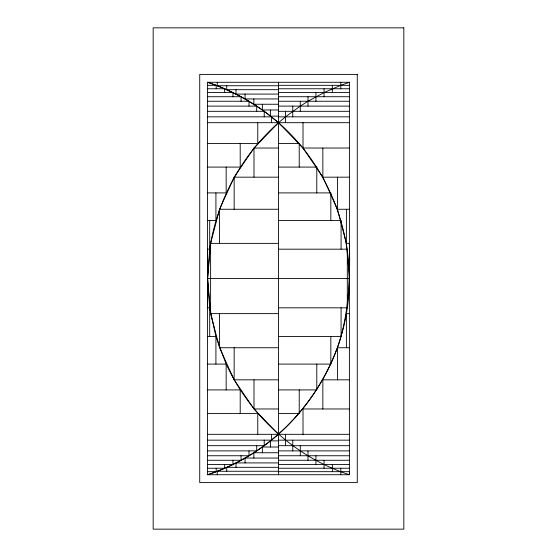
<?xml version="1.0" encoding="UTF-8"?>
<svg xmlns="http://www.w3.org/2000/svg" width="557" height="557" viewBox="0 0 557 557"><rect width="100%" height="100%" fill="white"/><g stroke="black" fill="none" stroke-linecap="round" stroke-linejoin="round"><path stroke-width="0.84" d="M207.531 364.09L207.601 82.276L349.406 82.276L349.392 474.724L207.594 474.724L207.531 364.09L226.163 364.09C250.03 415.668 295.14 457.213 349.406 474.724L349.406 471.668L278.5 471.668M216.2 88.765L216.2 85.332L207.594 82.276C233.592 90.909 257.821 104.723 278.5 122.686C330.496 167.97 357.107 239.566 347.31 307.819C336.525 383.87 280.867 451.261 207.594 474.724C230.333 467.163 251.736 455.661 270.591 440.866C300.78 416.476 323.763 384.01 337.458 347.735C349.023 314.169 350.207 278.535 349.469 243.374L346.391 243.374L337.458 209.265L322.851 177.175L303.008 148.03L278.5 122.686L264.227 111.316L256.721 106.115L241.07 96.73L224.652 88.765L216.2 85.332L207.594 85.332M224.652 464.434L224.652 468.235L207.601 468.235M232.951 96.73L232.951 92.566L207.601 92.566M241.07 455.751L241.07 460.27L207.601 460.27M249 106.115L249 101.249L207.601 101.249M256.721 111.316L256.721 106.115L207.601 106.115M264.227 116.845L264.227 111.316L207.601 111.316M271.489 122.686L271.489 116.845L207.601 116.845M285.511 434.314L285.511 445.684M292.773 440.155L292.773 450.885M299.227 167.086L299.227 143.518L278.5 143.518M300.279 445.684L300.279 455.751M308 450.885L308 460.27M315.93 101.249L315.93 92.566M324.049 460.27L324.049 468.235M332.348 92.566L332.348 85.332M340.8 468.235L340.8 474.724M209.69 336.539L209.69 307.819L207.601 278.5L209.69 249.181L209.69 220.461M278.5 434.314L253.992 408.97L234.149 379.825L219.542 347.735L210.609 313.626L207.601 278.5L210.609 243.374L219.542 209.265L234.149 177.175L253.992 148.03L278.5 122.686L285.511 116.845L300.279 106.115L308 101.249L324.049 92.566L340.8 85.332L349.406 82.276M278.5 122.686C241.675 155.229 217 200.583 209.69 249.181L207.531 249.181L207.601 307.819L209.69 307.819L215.921 336.539L226.163 364.09L226.163 389.914M278.5 85.332L349.406 85.332M278.5 85.736L217.258 85.736L217.258 82.276M207.601 88.765L224.652 88.765L224.652 92.566M278.5 88.765L349.399 88.765M278.5 89.677L226.741 89.677L226.741 85.736M278.5 92.566L349.399 92.566M278.5 94.084L236.015 94.084L236.015 89.677M207.601 96.73L241.07 96.73L241.07 101.249M278.5 96.73L349.399 96.73M278.5 98.944L245.059 98.944L245.059 94.084M278.5 101.249L349.399 101.249M278.5 104.25L253.853 104.25L253.853 98.944M278.5 106.115L349.399 106.115M278.5 109.987L262.368 109.987L262.368 104.25M278.5 111.316L349.399 111.316M278.5 116.135L270.591 116.135L270.591 109.987M278.5 116.845L349.399 116.845M207.531 122.686L349.469 122.686M207.531 143.518L257.773 143.518L257.773 122.686M278.5 148.03L253.992 148.03L253.992 177.175M349.469 148.03L303.008 148.03L303.008 122.686M207.531 167.086L240.206 167.086L240.206 143.518M278.5 167.086L316.794 167.086L316.794 192.91M278.5 177.175L234.149 177.175L234.149 209.265M349.469 177.175L322.851 177.175L322.851 148.03M207.531 192.91L226.163 192.91L226.163 167.086M278.5 192.91L330.837 192.91L330.837 220.461M278.5 209.265L219.542 209.265L219.542 243.374M349.469 209.265L337.458 209.265L337.458 177.175M207.531 220.461L215.921 220.461L215.921 192.91M278.5 220.461L341.079 220.461L341.079 249.181M278.5 243.374L210.609 243.374L210.609 313.626L278.5 313.626M278.5 249.181L347.31 249.181L347.31 307.819L278.5 307.819M207.531 278.5L349.469 278.5L346.391 243.374L346.391 209.265M349.469 313.626L346.391 313.626L346.391 347.735M207.531 336.539L215.921 336.539L215.921 364.09M278.5 336.539L341.079 336.539L341.079 307.819M278.5 347.735L219.542 347.735L219.542 313.626M349.469 347.735L337.458 347.735L337.458 379.825M278.5 364.09L330.837 364.09L330.837 336.539M278.5 379.825L234.149 379.825L234.149 347.735M349.469 379.825L322.851 379.825L322.851 408.97M207.531 389.914L240.206 389.914L240.206 413.482M278.5 389.914L316.794 389.914L316.794 364.09M278.5 408.97L253.992 408.97L253.992 379.825M349.469 408.97L303.008 408.97L303.008 434.314M207.531 413.482L257.773 413.482L257.773 434.314M278.5 413.482L299.227 413.482L299.227 389.914M207.531 434.314L349.469 434.314M207.601 440.155L271.489 440.155L271.489 434.314M278.5 440.155L349.399 440.155M278.5 440.866L270.591 440.866L270.591 447.013M207.601 445.684L264.227 445.684L264.227 440.155M278.5 445.684L349.399 445.684M278.5 447.013L262.368 447.013L262.368 452.75M207.601 450.885L256.721 450.885L256.721 445.684M278.5 450.885L349.399 450.885M278.5 452.75L253.853 452.75L253.853 458.056M207.601 455.751L249 455.751L249 450.885M278.5 455.751L349.399 455.751M278.5 458.056L245.059 458.056L245.059 462.916M278.5 460.27L349.399 460.27M278.5 462.916L236.015 462.916L236.015 467.323M207.601 464.434L232.951 464.434L232.951 460.27M278.5 464.434L349.399 464.434M278.5 467.323L226.741 467.323L226.741 471.264M278.5 468.235L349.399 468.235M278.5 471.264L217.258 471.264L217.258 474.724M207.594 471.668L216.2 471.668L216.2 468.235M340.8 82.276L340.8 88.765M332.348 464.434L332.348 471.668M324.049 88.765L324.049 96.73M315.93 455.751L315.93 464.434M308 96.73L308 106.115M300.279 101.249L300.279 111.316M292.773 106.115L292.773 116.845M285.511 111.316L285.511 122.686M278.5 82.276L278.5 474.724M403.825 27.85L153.175 27.85L153.175 529.15L403.825 529.15L403.825 27.85M357.274 74.401L199.726 74.401L199.726 482.599L357.274 482.599L357.274 74.401"/></g></svg>
